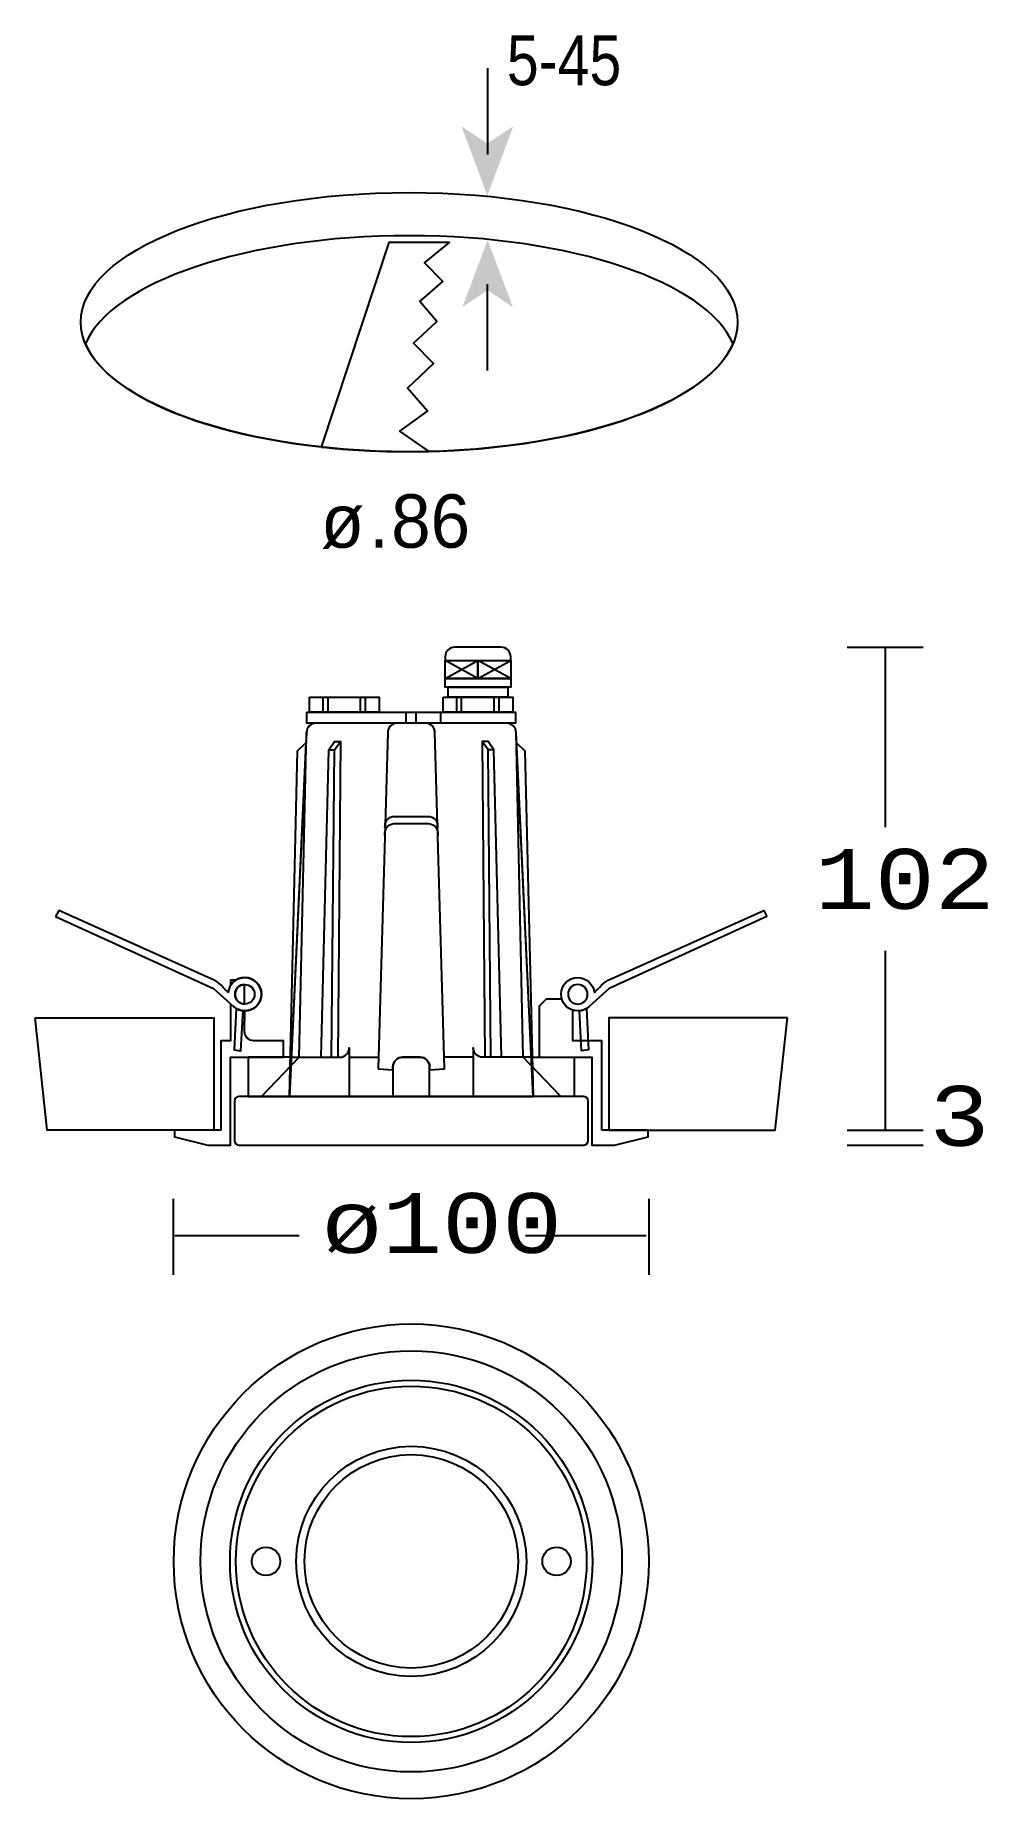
# Model space of a CAD drawing. Extents: x 43 to 137, y 77 to 251.
import ezdxf

# ---------------------------------------------------------------- set-up
doc = ezdxf.new("R2010")
doc.units = 0
doc.layers.add('LIVELLO_1', color=160, linetype='Continuous')
doc.styles.add('STD', font='txt')

# ---------------------------------------------------------------- blocks, each defined once
blk = doc.blocks.new('AI9-BLK1')
at = {"layer": 'LIVELLO_1'}
h = blk.add_hatch(color=7, dxfattribs=at)
h.dxf.hatch_style = 2
h.paths.add_polyline_path([(-1.79, 76.03), (0.77, 77.74), (-1.79, 70.91), (-4.36, 77.74)])
h = blk.add_hatch(color=7, dxfattribs=at)
h.dxf.hatch_style = 2
h.paths.add_polyline_path([(-1.77, 61.55), (-4.26, 59.89), (-1.77, 66.52), (0.72, 59.89)])
at = {"layer": 'LIVELLO_1', "color": 7}
for p, q in [((-1.78, 83.47), (-1.78, 74.95)), ((-1.78, 53.64), (-1.78, 62.16)), ((33.69, 26.34), (41.19, 26.34)), ((37.44, 26.34), (37.44, 8.58)), ((-5.95, 23.26), (-2.72, 25.02)), ((-2.72, 23.26), (-5.95, 25.02)), ((0.51, 23.26), (-2.72, 25.02)), ((-2.72, 23.26), (0.51, 25.02)), ((-18, 19.94), (-18, 21.41)), ((-17.51, 19.94), (-17.51, 21.41)), ((-14.3, 19.94), (-14.3, 21.41)), ((-13.8, 19.94), (-13.8, 21.41)), ((-4.82, 19.94), (-4.82, 21.41)), ((-4.33, 19.94), (-4.33, 21.41)), ((-1.11, 19.94), (-1.11, 21.41)), ((-0.62, 19.94), (-0.62, 21.41)), ((-9.8, 18.84), (-9.8, 19.94)), ((-8.82, 18.84), (-8.82, 19.94)), ((-6.37, 18.84), (-6.37, 19.94)), ((-17.44, 16.21), (-16.88, 16.21)), ((-1.15, 16.21), (-1.71, 16.21)), ((37.44, -3.62), (37.44, -21.32)), ((-15.41, -14.12), (-12.54, -14.12)), ((-3.18, -14.12), (-6.05, -14.12)), ((33.68, -21.32), (41.19, -21.32)), ((33.68, -22.79), (41.19, -22.79)), ((-32.74, -35.59), (-32.74, -28.08)), ((14.15, -35.58), (14.15, -28.08)), ((-20.36, -31.73), (-32.6, -31.73)), ((13.88, -31.73), (1.97, -31.73))]:
    blk.add_line(p, q, dxfattribs=at)
for points in [[(-2.72, 23.26), (-5.95, 23.26), (-5.95, 25.02), (-2.72, 25.02)], [(0.51, 23.26), (-2.72, 23.26), (-2.72, 25.02), (0.51, 25.02)], [(-5.95, 23.26), (0.51, 23.26), (0.51, 22.38), (-5.95, 22.38)], [(-19.33, 21.41), (-12.47, 21.41), (-12.47, 19.94), (-19.33, 19.94)], [(-6.15, 21.41), (0.71, 21.41), (0.71, 19.94), (-6.15, 19.94)], [(-5.66, 22.38), (0.22, 22.38), (0.22, 21.41), (-5.66, 21.41)], [(-19.59, 19.94), (0.97, 19.94), (0.97, 18.84), (-19.59, 18.84)], [(-21.3, -17.98), (-20.51, 16.12), (-19.68, 16.9)], [(2.71, -17.98), (1.09, 16.9), (1.91, 16.12)], [(-46.38, -10.22), (-28.78, -10.22), (-28.78, -21.32), (-45.19, -21.32)], [(-46.38, -10.22), (-28.78, -10.22), (-28.78, -21.32), (-45.19, -21.32)], [(27.79, -10.22), (10.18, -10.22), (10.18, -21.32), (26.6, -21.32)], [(27.79, -10.22), (10.18, -10.22), (10.18, -21.32), (26.6, -21.32)], [(-25.38, -17.98), (-21.3, -17.98), (-21.21, -14.12), (-25.38, -14.12)], [(6.78, -17.98), (2.71, -17.98), (2.62, -14.12), (6.78, -14.12)]]:
    blk.add_lwpolyline(points, close=True, dxfattribs=at)
for points in [[(-24.06, -17.98), (-20.34, -14.12), (-19.63, 17.91)], [(5.46, -17.98), (1.75, -14.12), (1.04, 17.91)], [(-18.19, -14.12), (-17.44, 16.21), (-16.87, 17.02), (-16.29, 17.02), (-16.54, -14.12)], [(-17.15, -14.12), (-16.88, 16.21), (-16.29, 17.02)], [(-0.4, -14.12), (-1.15, 16.21), (-1.72, 17.02), (-2.3, 17.02), (-2.05, -14.12)], [(-1.44, -14.12), (-1.71, 16.21), (-2.3, 17.02)]]:
    blk.add_lwpolyline(points, dxfattribs=at)
for centre, radius in [((-9.3, -63.86), 23.42), ((-9.3, -63.86), 20.78), ((-9.3, -63.86), 17.87), ((-9.3, -63.86), 17.29), ((-9.3, -63.86), 11.35), ((-9.3, -63.86), 10.53), ((-23.62, -63.86), 1.4), ((5.03, -63.86), 1.4)]:
    blk.add_circle(centre, radius, dxfattribs=at)
blk.add_ellipse((-9.5, 58.41), major_axis=(32.39, 0), ratio=0.394742, dxfattribs=at)
for points, knots in [([(-41.44, 56.28), (-38.88, 62.33), (-25.55, 66.94), (-9.5, 66.94), (6.55, 66.94), (19.87, 62.33), (22.44, 56.28), (19.87, 50.23), (6.55, 45.63), (-9.5, 45.63), (-25.55, 45.63), (-38.88, 50.23), (-41.44, 56.28)], [0, 0, 0, 0, 1, 1, 1, 2, 2, 2, 3, 3, 3, 4, 4, 4, 4]), ([(-18.19, 46.09), (-18.19, 46.09), (-11.5, 66.28), (-11.5, 66.28), (-11.5, 66.28), (-5.53, 66.28), (-5.53, 66.28), (-5.53, 66.28), (-8, 64.25), (-8, 64.25), (-8, 64.25), (-6.18, 62.43), (-6.18, 62.43), (-6.18, 62.43), (-8.46, 60.45), (-8.46, 60.45), (-8.46, 60.45), (-6.79, 58.48), (-6.79, 58.48), (-6.79, 58.48), (-9.07, 56.35), (-9.07, 56.35), (-9.07, 56.35), (-7.09, 54.33), (-7.09, 54.33), (-7.09, 54.33), (-9.68, 51.89), (-9.68, 51.89), (-9.68, 51.89), (-7.7, 49.61), (-7.7, 49.61), (-7.7, 49.61), (-10.44, 47.64), (-10.44, 47.64), (-10.44, 47.64), (-7.52, 45.65), (-7.52, 45.65), (-8.17, 45.63), (-8.83, 45.63), (-9.5, 45.63), (-12.51, 45.63), (-15.43, 45.79), (-18.19, 46.09)], [0, 0, 0, 0, 1, 1, 1, 2, 2, 2, 3, 3, 3, 4, 4, 4, 5, 5, 5, 6, 6, 6, 7, 7, 7, 8, 8, 8, 9, 9, 9, 10, 10, 10, 11, 11, 11, 12, 12, 12, 13, 13, 13, 14, 14, 14, 14]), ([(-5.95, 25.02), (-5.95, 25.02), (-5.95, 25.4), (-5.95, 25.4), (-5.95, 25.92), (-5.53, 26.34), (-5.01, 26.34), (-5.01, 26.34), (-0.43, 26.34), (-0.43, 26.34), (0.09, 26.34), (0.51, 25.92), (0.51, 25.4), (0.51, 25.4), (0.51, 25.02), (0.51, 25.02), (0.51, 25.02), (-5.95, 25.02), (-5.95, 25.02)], [0, 0, 0, 0, 1, 1, 1, 2, 2, 2, 3, 3, 3, 4, 4, 4, 5, 5, 5, 6, 6, 6, 6]), ([(0.11, 18.84), (0.62, 18.84), (1.04, 18.42), (1.04, 17.91), (1.04, 17.91), (2.71, -17.98), (2.71, -17.98), (2.71, -17.98), (-21.3, -17.98), (-21.3, -17.98), (-21.3, -17.98), (-19.63, 17.91), (-19.63, 17.91), (-19.63, 18.42), (-19.22, 18.84), (-18.7, 18.84), (-18.7, 18.84), (0.11, 18.84), (0.11, 18.84)], [0, 0, 0, 0, 1, 1, 1, 2, 2, 2, 3, 3, 3, 4, 4, 4, 5, 5, 5, 6, 6, 6, 6]), ([(-12.56, -15.26), (-12.56, -15.26), (-11.62, 17.91), (-11.62, 17.91), (-11.62, 18.42), (-11.21, 18.84), (-10.69, 18.84), (-10.69, 18.84), (-7.9, 18.84), (-7.9, 18.84), (-7.38, 18.84), (-6.96, 18.42), (-6.96, 17.91), (-6.96, 17.91), (-6.03, -15.26), (-6.03, -15.26), (-6.03, -15.26), (-7.49, -15.36), (-7.49, -15.36), (-7.49, -15.36), (-7.49, -15.06), (-7.49, -15.06), (-7.49, -14.54), (-7.91, -14.12), (-8.42, -14.12), (-8.42, -14.12), (-10.17, -14.12), (-10.17, -14.12), (-10.68, -14.12), (-11.1, -14.54), (-11.1, -15.06), (-11.1, -15.06), (-11.1, -15.36), (-11.1, -15.36), (-11.1, -15.36), (-12.56, -15.26), (-12.56, -15.26)], [0, 0, 0, 0, 1, 1, 1, 2, 2, 2, 3, 3, 3, 4, 4, 4, 5, 5, 5, 6, 6, 6, 7, 7, 7, 8, 8, 8, 9, 9, 9, 10, 10, 10, 11, 11, 11, 12, 12, 12, 12]), ([(-11.91, 7.8), (-11.91, 7.8), (-11.9, 7.99), (-11.9, 7.99), (-11.9, 8.51), (-11.49, 8.93), (-10.97, 8.93), (-10.97, 8.93), (-7.62, 8.93), (-7.62, 8.93), (-7.1, 8.93), (-6.68, 8.51), (-6.68, 7.99), (-6.68, 7.99), (-6.68, 7.76), (-6.68, 7.76)], [0, 0, 0, 0, 1, 1, 1, 2, 2, 2, 3, 3, 3, 4, 4, 4, 5, 5, 5, 5]), ([(-11.89, 8.51), (-11.89, 8.51), (-11.88, 8.71), (-11.88, 8.71), (-11.88, 9.22), (-11.49, 9.64), (-10.97, 9.64), (-10.97, 9.64), (-7.62, 9.64), (-7.62, 9.64), (-7.1, 9.64), (-6.7, 9.22), (-6.7, 8.71), (-6.7, 8.71), (-6.7, 8.48), (-6.7, 8.48)], [0, 0, 0, 0, 1, 1, 1, 2, 2, 2, 3, 3, 3, 4, 4, 4, 5, 5, 5, 5]), ([(-44.38, -0.25), (-44.38, -0.25), (-44.07, 0.36), (-44.07, 0.36), (-44.07, 0.36), (-28.72, -6.5), (-28.72, -6.5), (-28.21, -6.8), (-27.35, -7.73), (-27.35, -7.73), (-27.27, -6.9), (-26.57, -6.26), (-25.72, -6.26), (-24.81, -6.26), (-24.07, -6.99), (-24.07, -7.9), (-24.07, -8.81), (-24.81, -9.55), (-25.72, -9.55), (-26.14, -9.55), (-26.53, -9.39), (-26.82, -9.13), (-26.82, -9.13), (-28.81, -7.33), (-28.81, -7.33), (-28.81, -7.33), (-44.38, -0.25), (-44.38, -0.25)], [0, 0, 0, 0, 1, 1, 1, 2, 2, 2, 3, 3, 3, 4, 4, 4, 5, 5, 5, 6, 6, 6, 7, 7, 7, 8, 8, 8, 9, 9, 9, 9]), ([(25.78, -0.25), (25.78, -0.25), (25.48, 0.36), (25.48, 0.36), (25.48, 0.36), (10.13, -6.5), (10.13, -6.5), (9.62, -6.8), (8.76, -7.73), (8.76, -7.73), (8.67, -6.9), (7.97, -6.26), (7.12, -6.26), (6.21, -6.26), (5.48, -6.99), (5.48, -7.9), (5.48, -8.81), (6.21, -9.55), (7.12, -9.55), (7.55, -9.55), (7.93, -9.39), (8.23, -9.13), (8.23, -9.13), (10.22, -7.33), (10.22, -7.33), (10.22, -7.33), (25.78, -0.25), (25.78, -0.25)], [0, 0, 0, 0, 1, 1, 1, 2, 2, 2, 3, 3, 3, 4, 4, 4, 5, 5, 5, 6, 6, 6, 7, 7, 7, 8, 8, 8, 9, 9, 9, 9]), ([(-24.81, -12.5), (-24.81, -12.5), (-21.9, -12.5), (-21.9, -12.5), (-21.9, -12.5), (-21.9, -14.12), (-21.9, -14.12), (-21.9, -14.12), (-27.12, -14.12), (-27.12, -14.12), (-27.12, -14.12), (-27.12, -22.79), (-27.12, -22.79), (-27.12, -22.79), (-29.35, -22.79), (-29.35, -22.79), (-29.35, -22.79), (-32.65, -21.98), (-32.65, -21.98), (-32.65, -21.98), (-32.65, -21.32), (-32.65, -21.32), (-32.65, -21.32), (-28.07, -21.32), (-28.07, -21.32), (-28.07, -21.32), (-28.07, -12.5), (-28.07, -12.5), (-28.07, -12.5), (-27.12, -12.5), (-27.12, -12.5), (-27.12, -12.5), (-27.12, -8.86), (-27.12, -8.86), (-27.12, -8.86), (-26.82, -9.13), (-26.82, -9.13), (-26.53, -9.38), (-26.16, -9.54), (-25.74, -9.55), (-24.81, -9.55), (-24.07, -8.81), (-24.07, -7.9), (-24.07, -6.99), (-24.81, -6.26), (-25.72, -6.26), (-26.04, -6.26), (-26.33, -6.35), (-26.59, -6.5), (-26.8, -6.64), (-26.98, -6.82), (-27.12, -7.03), (-27.12, -7.03), (-27.12, -6.5), (-27.12, -6.5), (-27.12, -6.5), (-26.59, -6.5), (-26.59, -6.5), (-26.33, -6.35), (-26.04, -6.26), (-25.72, -6.26), (-24.81, -6.26), (-24.07, -6.99), (-24.07, -7.9), (-24.07, -8.81), (-24.81, -9.55), (-25.72, -9.55), (-25.72, -9.55), (-25.74, -11.57), (-25.74, -11.57), (-25.74, -12.08), (-25.32, -12.5), (-24.81, -12.5)], [0, 0, 0, 0, 1, 1, 1, 2, 2, 2, 3, 3, 3, 4, 4, 4, 5, 5, 5, 6, 6, 6, 7, 7, 7, 8, 8, 8, 9, 9, 9, 10, 10, 10, 11, 11, 11, 12, 12, 12, 13, 13, 13, 14, 14, 14, 15, 15, 15, 16, 16, 16, 17, 17, 17, 18, 18, 18, 19, 19, 19, 20, 20, 20, 21, 21, 21, 22, 22, 22, 23, 23, 23, 24, 24, 24, 24]), ([(-25.74, -6.94), (-25.74, -6.94), (-25.74, -8.87), (-25.74, -8.87), (-25.98, -8.86), (-26.2, -8.77), (-26.36, -8.62), (-26.56, -8.44), (-26.68, -8.19), (-26.68, -7.9), (-26.68, -7.38), (-26.26, -6.95), (-25.74, -6.94)], [0, 0, 0, 0, 1, 1, 1, 2, 2, 2, 3, 3, 3, 4, 4, 4, 4]), ([(-26.68, -7.9), (-26.68, -8.19), (-26.56, -8.44), (-26.36, -8.62), (-26.19, -8.77), (-25.96, -8.87), (-25.72, -8.87), (-25.18, -8.87), (-24.75, -8.43), (-24.75, -7.9), (-24.75, -7.37), (-25.18, -6.94), (-25.72, -6.94), (-26.25, -6.94), (-26.68, -7.37), (-26.68, -7.9)], [0, 0, 0, 0, 1, 1, 1, 2, 2, 2, 3, 3, 3, 4, 4, 4, 5, 5, 5, 5]), ([(8.09, -7.9), (8.09, -8.19), (7.96, -8.44), (7.77, -8.62), (7.6, -8.77), (7.37, -8.87), (7.12, -8.87), (6.59, -8.87), (6.16, -8.43), (6.16, -7.9), (6.16, -7.37), (6.59, -6.94), (7.12, -6.94), (7.66, -6.94), (8.09, -7.37), (8.09, -7.9)], [0, 0, 0, 0, 1, 1, 1, 2, 2, 2, 3, 3, 3, 4, 4, 4, 5, 5, 5, 5]), ([(9.48, -21.32), (9.48, -21.32), (14.06, -21.32), (14.06, -21.32), (14.06, -21.32), (14.06, -21.98), (14.06, -21.98), (14.06, -21.98), (10.76, -22.79), (10.76, -22.79), (10.76, -22.79), (8.52, -22.79), (8.52, -22.79), (8.52, -22.79), (8.52, -14.12), (8.52, -14.12), (8.52, -14.12), (3.3, -14.12), (3.3, -14.12), (3.3, -14.12), (3.3, -9.09), (3.3, -9.09), (3.3, -9.09), (4.01, -8.39), (4.01, -8.39), (4.01, -8.39), (5.55, -8.39), (5.55, -8.39), (5.71, -8.91), (6.13, -9.32), (6.65, -9.48), (6.65, -9.48), (6.65, -12.5), (6.65, -12.5), (6.65, -12.5), (9.48, -12.5), (9.48, -12.5), (9.48, -12.5), (9.48, -21.32), (9.48, -21.32)], [0, 0, 0, 0, 1, 1, 1, 2, 2, 2, 3, 3, 3, 4, 4, 4, 5, 5, 5, 6, 6, 6, 7, 7, 7, 8, 8, 8, 9, 9, 9, 10, 10, 10, 11, 11, 11, 12, 12, 12, 13, 13, 13, 13]), ([(-25.89, -9.54), (-25.89, -9.54), (-26.1, -13.49), (-26.1, -13.49), (-26.1, -13.49), (-26.77, -13.38), (-26.77, -13.38), (-26.77, -13.38), (-26.56, -9.31), (-26.56, -9.31), (-26.36, -9.43), (-26.13, -9.51), (-25.89, -9.54)], [0, 0, 0, 0, 1, 1, 1, 2, 2, 2, 3, 3, 3, 4, 4, 4, 4]), ([(7.3, -9.54), (7.3, -9.54), (7.5, -13.49), (7.5, -13.49), (7.5, -13.49), (8.18, -13.38), (8.18, -13.38), (8.18, -13.38), (7.97, -9.31), (7.97, -9.31), (7.77, -9.43), (7.54, -9.51), (7.3, -9.54)], [0, 0, 0, 0, 1, 1, 1, 2, 2, 2, 3, 3, 3, 4, 4, 4, 4]), ([(-21.3, -17.98), (-21.3, -17.98), (-15.41, -17.98), (-15.41, -17.98), (-15.41, -17.98), (-15.41, -13.19), (-15.41, -13.19), (-15.41, -13.7), (-15.83, -14.12), (-16.35, -14.12), (-16.35, -14.12), (-21.21, -14.12), (-21.21, -14.12), (-21.21, -14.12), (-21.3, -17.98), (-21.3, -17.98)], [0, 0, 0, 0, 1, 1, 1, 2, 2, 2, 3, 3, 3, 4, 4, 4, 5, 5, 5, 5]), ([(2.71, -17.98), (2.71, -17.98), (-3.18, -17.98), (-3.18, -17.98), (-3.18, -17.98), (-3.18, -13.19), (-3.18, -13.19), (-3.18, -13.7), (-2.76, -14.12), (-2.24, -14.12), (-2.24, -14.12), (2.62, -14.12), (2.62, -14.12), (2.62, -14.12), (2.71, -17.98), (2.71, -17.98)], [0, 0, 0, 0, 1, 1, 1, 2, 2, 2, 3, 3, 3, 4, 4, 4, 5, 5, 5, 5]), ([(-11.1, -17.98), (-11.1, -17.98), (-11.1, -15.06), (-11.1, -15.06), (-11.1, -14.54), (-10.68, -14.12), (-10.17, -14.12), (-10.17, -14.12), (-8.42, -14.12), (-8.42, -14.12), (-7.91, -14.12), (-7.49, -14.54), (-7.49, -15.06), (-7.49, -15.06), (-7.49, -17.98), (-7.49, -17.98), (-7.49, -17.98), (-11.1, -17.98), (-11.1, -17.98)], [0, 0, 0, 0, 1, 1, 1, 2, 2, 2, 3, 3, 3, 4, 4, 4, 5, 5, 5, 6, 6, 6, 6]), ([(7.68, -22.79), (7.68, -22.79), (-26.27, -22.79), (-26.27, -22.79), (-26.53, -22.79), (-26.74, -22.58), (-26.74, -22.32), (-26.74, -22.32), (-26.74, -18.45), (-26.74, -18.45), (-26.74, -18.19), (-26.53, -17.98), (-26.27, -17.98), (-26.27, -17.98), (7.68, -17.98), (7.68, -17.98), (7.94, -17.98), (8.14, -18.19), (8.14, -18.45), (8.14, -18.45), (8.14, -22.32), (8.14, -22.32), (8.14, -22.58), (7.94, -22.79), (7.68, -22.79)], [0, 0, 0, 0, 1, 1, 1, 2, 2, 2, 3, 3, 3, 4, 4, 4, 5, 5, 5, 6, 6, 6, 7, 7, 7, 8, 8, 8, 8])]:
    blk.add_open_spline(points, degree=3, knots=knots, dxfattribs=at)
at = {"layer": 'LIVELLO_1', "color": 7, "attachment_point": 1, "style": 'STD'}
for s, insert, char_height in [('\\fArial Narrow|b0|i0;\\H4.9224;\\C7;5-45', (0.13, 86.71), 4.9224), ('\\fArial Narrow|b0|i0;\\H5.2672;\\W1.16;\\C7;ø', (-18.22, 41.42), 5.2672), ('\\fArial Narrow|b0|i0;\\H5.2672;\\W1.16;\\C7;86', (-11.28, 41.42), 5.2672), ('\\fArial Narrow|b0|i0;\\H5.2672;\\W1.16;\\C7;.', (-13.45, 41.42), 5.2672), ('\\fCourier|b0|i0;\\H5.9084;\\C7;102', (30.49, 6.43), 5.9084), ('\\fCourier|b0|i0;\\H5.9084;\\C7;3', (41.8, -16.95), 5.9084), ('\\fCourier|b0|i0;\\H5.9084;\\C7;ø100', (-18.1, -27.52), 5.9084)]:
    blk.add_mtext(s, dxfattribs=dict(at, insert=insert, char_height=char_height))

msp = doc.modelspace()

# ---------------------------------------------------------------- block references
at = {"layer": 'LIVELLO_1', "color": 7}
msp.add_blockref('AI9-BLK1', (89.620886, 164.657305), dxfattribs=at)

doc.saveas('drawing.dxf')
